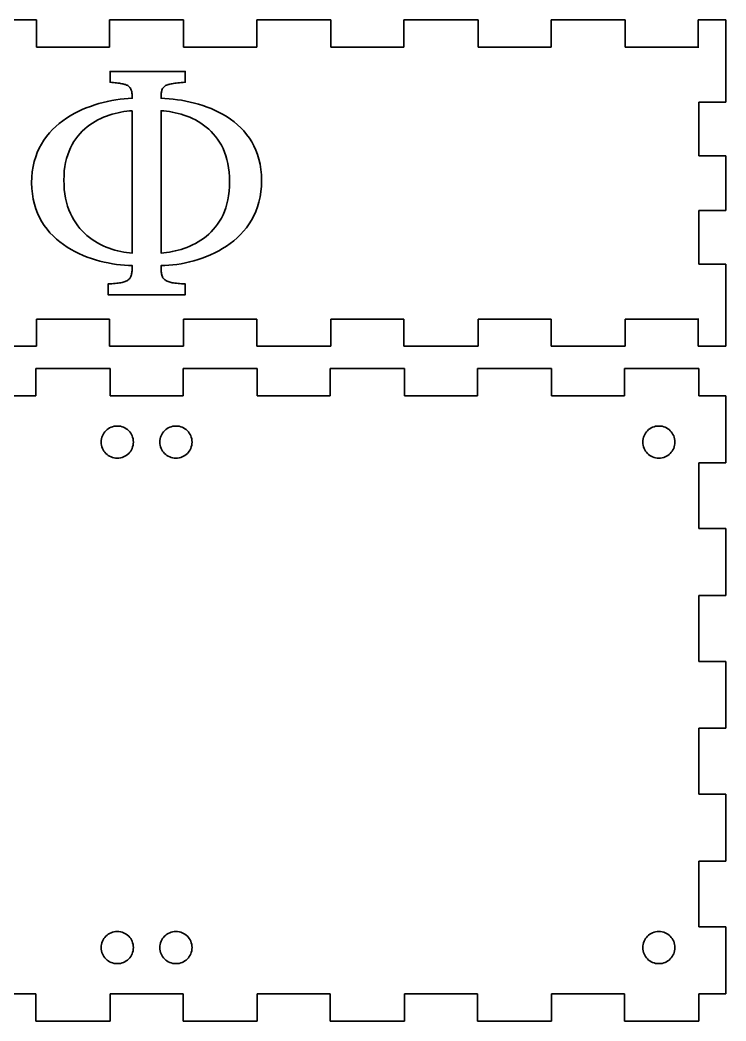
# Model space of a CAD drawing. Header units: inches. Extents: x 2 to 272, y 3 to 306.
# Drawn here: x 54.7 to 132.7, y 3.1 to 113.8 of the extents above; entities that cross this region are included whole.
import ezdxf

# ---------------------------------------------------------------- set-up
doc = ezdxf.new("R2010")
doc.units = ezdxf.units.IN
doc.header["$MEASUREMENT"] = 0
doc.layers.add('Layer 1', color=7, linetype='Continuous')

msp = doc.modelspace()

# ---------------------------------------------------------------- linework, layer by layer
at = {"layer": 'Layer 1', "color": 7, "lineweight": 35, "true_color": 0xffffff}
for points in [[(56.53, 113.79), (48.34, 113.79)], [(56.53, 110.79), (56.53, 113.79)], [(64.6, 113.79), (64.6, 110.79)], [(72.78, 113.79), (64.6, 113.79)], [(72.78, 110.79), (72.78, 113.79)], [(80.85, 113.79), (80.85, 110.79)], [(89.04, 113.79), (80.85, 113.79)], [(89.04, 110.79), (89.04, 113.79)], [(97.11, 113.79), (97.11, 110.79)], [(105.3, 113.79), (97.11, 113.79)], [(105.3, 110.79), (105.3, 113.79)], [(113.36, 113.79), (113.36, 110.79)], [(121.55, 113.79), (113.36, 113.79)], [(121.55, 110.79), (121.55, 113.79)], [(129.62, 113.79), (129.62, 110.79)], [(129.62, 113.79), (129.68, 113.79)], [(129.68, 113.79), (132.68, 113.79)], [(132.68, 110.79), (132.68, 113.79)], [(64.6, 110.79), (56.53, 110.79)], [(80.85, 110.79), (72.78, 110.79)], [(97.11, 110.79), (89.04, 110.79)], [(113.36, 110.79), (105.3, 110.79)], [(129.68, 110.79), (121.55, 110.79)], [(132.68, 104.72), (132.68, 110.79)], [(72.95, 106.9), (72.73, 106.88), (72.52, 106.87), (72.33, 106.85), (72.14, 106.84), (71.97, 106.82), (71.81, 106.8), (71.66, 106.78), (71.52, 106.75), (71.39, 106.73), (71.27, 106.7), (71.15, 106.67), (71.05, 106.64), (70.95, 106.6), (70.87, 106.57), (70.79, 106.53), (70.72, 106.48), (70.65, 106.43), (70.59, 106.38), (70.54, 106.32), (70.49, 106.26), (70.45, 106.2), (70.42, 106.13), (70.39, 106.05), (70.36, 105.97), (70.34, 105.89), (70.32, 105.8), (70.31, 105.7), (70.3, 105.6), (70.29, 105.5), (70.29, 105.38), (70.29, 105.26), (70.28, 105.13), (70.72, 105.11), (71.17, 105.08), (71.63, 105.04), (72.09, 104.98), (72.55, 104.91), (73.02, 104.82), (73.49, 104.72), (73.97, 104.61), (74.44, 104.48), (74.91, 104.33), (75.37, 104.17), (75.83, 103.99), (76.28, 103.79), (76.72, 103.57), (77.15, 103.34), (77.57, 103.09), (77.97, 102.81), (78.36, 102.52), (78.74, 102.21), (79.09, 101.87), (79.43, 101.52), (79.74, 101.14), (80.04, 100.74), (80.3, 100.32), (80.55, 99.87), (80.76, 99.4), (80.95, 98.91), (81.1, 98.39), (81.23, 97.84), (81.32, 97.27), (81.37, 96.68), (81.39, 96.06), (81.37, 95.42), (81.31, 94.81), (81.22, 94.23), (81.1, 93.67), (80.94, 93.14), (80.75, 92.63), (80.53, 92.14), (80.28, 91.68), (80.01, 91.24), (79.71, 90.83), (79.39, 90.43), (79.05, 90.06), (78.69, 89.71), (78.32, 89.38), (77.92, 89.07), (77.51, 88.79), (77.09, 88.52), (76.66, 88.27), (76.21, 88.04), (75.76, 87.83), (75.3, 87.64), (74.84, 87.46), (74.37, 87.31), (73.9, 87.17), (73.43, 87.05), (72.97, 86.94), (72.5, 86.85), (72.04, 86.78), (71.59, 86.72), (71.15, 86.68), (70.71, 86.65), (70.28, 86.64), (70.29, 86.48), (70.29, 86.34), (70.29, 86.2), (70.3, 86.07), (70.31, 85.95), (70.33, 85.84), (70.35, 85.73), (70.37, 85.63), (70.39, 85.54), (70.43, 85.45), (70.46, 85.37), (70.5, 85.29), (70.55, 85.23), (70.6, 85.16), (70.66, 85.1), (70.73, 85.05), (70.8, 85), (70.88, 84.95), (70.97, 84.91), (71.07, 84.87), (71.17, 84.84), (71.28, 84.81), (71.4, 84.78), (71.53, 84.75), (71.67, 84.73), (71.82, 84.71), (71.98, 84.69), (72.16, 84.67), (72.34, 84.66), (72.53, 84.64), (72.73, 84.63), (72.95, 84.61), (72.95, 84.57), (72.95, 84.54), (72.95, 84.5), (72.95, 84.46), (72.95, 84.42), (72.95, 84.39), (72.95, 84.35), (72.95, 84.31), (72.95, 84.27), (72.95, 84.24), (72.95, 84.2), (72.95, 84.16), (72.95, 84.12), (72.95, 84.09), (72.95, 84.05), (72.95, 84.01), (72.95, 83.97), (72.95, 83.94), (72.95, 83.9), (72.95, 83.86), (72.95, 83.82), (72.95, 83.79), (72.95, 83.75), (72.95, 83.71), (72.95, 83.67), (72.95, 83.64), (72.95, 83.6), (72.95, 83.56), (72.95, 83.52), (72.95, 83.49), (72.95, 83.45), (72.95, 83.41), (72.68, 83.41), (72.42, 83.41), (72.15, 83.41), (71.88, 83.41), (71.62, 83.41), (71.35, 83.41), (71.09, 83.41), (70.82, 83.41), (70.55, 83.41), (70.29, 83.41), (70.02, 83.41), (69.75, 83.41), (69.49, 83.41), (69.22, 83.41), (68.96, 83.41), (68.69, 83.41), (68.42, 83.41), (68.16, 83.41), (67.89, 83.41), (67.63, 83.41), (67.36, 83.41), (67.09, 83.41), (66.83, 83.41), (66.56, 83.41), (66.29, 83.41), (66.03, 83.41), (65.76, 83.41), (65.5, 83.41), (65.23, 83.41), (64.96, 83.41), (64.7, 83.41), (64.43, 83.41), (64.43, 83.45), (64.43, 83.49), (64.43, 83.52), (64.43, 83.56), (64.43, 83.6), (64.43, 83.64), (64.43, 83.67), (64.43, 83.71), (64.43, 83.75), (64.43, 83.79), (64.43, 83.82), (64.43, 83.86), (64.43, 83.9), (64.43, 83.94), (64.43, 83.97), (64.43, 84.01), (64.43, 84.05), (64.43, 84.09), (64.43, 84.12), (64.43, 84.16), (64.43, 84.2), (64.43, 84.24), (64.43, 84.27), (64.43, 84.31), (64.43, 84.35), (64.43, 84.39), (64.43, 84.42), (64.43, 84.46), (64.43, 84.5), (64.43, 84.54), (64.43, 84.57), (64.43, 84.61), (64.65, 84.63), (64.85, 84.64), (65.04, 84.66), (65.22, 84.67), (65.4, 84.69), (65.56, 84.71), (65.71, 84.73), (65.85, 84.75), (65.98, 84.78), (66.1, 84.81), (66.21, 84.84), (66.31, 84.87), (66.41, 84.91), (66.5, 84.95), (66.58, 85), (66.65, 85.05), (66.72, 85.1), (66.78, 85.16), (66.83, 85.23), (66.88, 85.29), (66.92, 85.37), (66.95, 85.45), (66.99, 85.54), (67.01, 85.63), (67.03, 85.73), (67.05, 85.84), (67.07, 85.95), (67.08, 86.07), (67.09, 86.2), (67.09, 86.34), (67.09, 86.48), (67.1, 86.64), (66.68, 86.65), (66.25, 86.68), (65.82, 86.72), (65.37, 86.77), (64.91, 86.84), (64.45, 86.93), (63.99, 87.02), (63.52, 87.14), (63.06, 87.27), (62.59, 87.42), (62.13, 87.58), (61.67, 87.77), (61.22, 87.97), (60.77, 88.19), (60.34, 88.43), (59.91, 88.68), (59.5, 88.96), (59.1, 89.26), (58.72, 89.58), (58.36, 89.92), (58.01, 90.28), (57.69, 90.66), (57.39, 91.06), (57.11, 91.49), (56.86, 91.94), (56.64, 92.42), (56.45, 92.92), (56.29, 93.44), (56.16, 93.99), (56.07, 94.57), (56.01, 95.17), (55.99, 95.79), (56.01, 96.41), (56.06, 97.01), (56.16, 97.58), (56.28, 98.13), (56.44, 98.65), (56.62, 99.15), (56.84, 99.62), (57.08, 100.07), (57.35, 100.51), (57.64, 100.91), (57.96, 101.3), (58.3, 101.67), (58.65, 102.01), (59.03, 102.34), (59.42, 102.64), (59.83, 102.93), (60.25, 103.19), (60.68, 103.44), (61.12, 103.67), (61.57, 103.88), (62.03, 104.07), (62.49, 104.24), (62.96, 104.4), (63.43, 104.55), (63.9, 104.67), (64.37, 104.78), (64.84, 104.88), (65.3, 104.96), (65.76, 105.02), (66.22, 105.07), (66.66, 105.11), (67.1, 105.13), (67.09, 105.26), (67.09, 105.38), (67.09, 105.5), (67.08, 105.6), (67.07, 105.7), (67.05, 105.8), (67.04, 105.89), (67.02, 105.97), (66.99, 106.05), (66.96, 106.13), (66.93, 106.2), (66.89, 106.26), (66.84, 106.32), (66.79, 106.38), (66.74, 106.43), (66.68, 106.48), (66.61, 106.53), (66.54, 106.57), (66.46, 106.6), (66.37, 106.64), (66.27, 106.67), (66.17, 106.7), (66.06, 106.73), (65.94, 106.75), (65.81, 106.78), (65.68, 106.8), (65.53, 106.82), (65.38, 106.84), (65.21, 106.85), (65.04, 106.87), (64.85, 106.88), (64.66, 106.9), (64.66, 106.94), (64.66, 106.97), (64.66, 107.01), (64.66, 107.05), (64.66, 107.09), (64.66, 107.12), (64.66, 107.16), (64.66, 107.2), (64.66, 107.24), (64.66, 107.27), (64.66, 107.31), (64.66, 107.35), (64.66, 107.39), (64.66, 107.42), (64.66, 107.46), (64.66, 107.5), (64.66, 107.54), (64.66, 107.57), (64.66, 107.61), (64.66, 107.65), (64.66, 107.69), (64.66, 107.72), (64.66, 107.76), (64.66, 107.8), (64.66, 107.84), (64.66, 107.87), (64.66, 107.91), (64.66, 107.95), (64.66, 107.99), (64.66, 108.02), (64.66, 108.06), (64.66, 108.1), (64.92, 108.1), (65.17, 108.1), (65.43, 108.1), (65.69, 108.1), (65.95, 108.1), (66.21, 108.1), (66.47, 108.1), (66.73, 108.1), (66.99, 108.1), (67.25, 108.1), (67.51, 108.1), (67.77, 108.1), (68.03, 108.1), (68.28, 108.1), (68.54, 108.1), (68.8, 108.1), (69.06, 108.1), (69.32, 108.1), (69.58, 108.1), (69.84, 108.1), (70.1, 108.1), (70.36, 108.1), (70.62, 108.1), (70.88, 108.1), (71.13, 108.1), (71.39, 108.1), (71.65, 108.1), (71.91, 108.1), (72.17, 108.1), (72.43, 108.1), (72.69, 108.1), (72.95, 108.1), (72.95, 108.06), (72.95, 108.02), (72.95, 107.99), (72.95, 107.95), (72.95, 107.91), (72.95, 107.87), (72.95, 107.84), (72.95, 107.8), (72.95, 107.76), (72.95, 107.72), (72.95, 107.69), (72.95, 107.65), (72.95, 107.61), (72.95, 107.57), (72.95, 107.54), (72.95, 107.5), (72.95, 107.46), (72.95, 107.42), (72.95, 107.39), (72.95, 107.35), (72.95, 107.31), (72.95, 107.27), (72.95, 107.24), (72.95, 107.2), (72.95, 107.16), (72.95, 107.12), (72.95, 107.09), (72.95, 107.05), (72.95, 107.01), (72.95, 106.97), (72.95, 106.94), (72.95, 106.9), (72.95, 106.9)], [(129.68, 98.79), (129.68, 104.72)], [(129.68, 104.72), (132.68, 104.72)], [(67.1, 103.75), (66.79, 103.73), (66.49, 103.7), (66.17, 103.66), (65.86, 103.61), (65.54, 103.54), (65.22, 103.47), (64.89, 103.38), (64.57, 103.28), (64.25, 103.17), (63.93, 103.05), (63.62, 102.91), (63.31, 102.75), (63, 102.58), (62.7, 102.4), (62.41, 102.2), (62.13, 101.99), (61.86, 101.76), (61.59, 101.51), (61.34, 101.25), (61.1, 100.96), (60.87, 100.67), (60.66, 100.35), (60.46, 100.01), (60.28, 99.66), (60.12, 99.28), (59.98, 98.89), (59.85, 98.48), (59.75, 98.04), (59.66, 97.59), (59.6, 97.11), (59.57, 96.61), (59.55, 96.09), (59.57, 95.56), (59.6, 95.05), (59.66, 94.56), (59.74, 94.09), (59.85, 93.64), (59.97, 93.21), (60.11, 92.8), (60.27, 92.41), (60.45, 92.04), (60.65, 91.69), (60.86, 91.36), (61.08, 91.04), (61.32, 90.75), (61.57, 90.47), (61.83, 90.21), (62.1, 89.96), (62.38, 89.73), (62.67, 89.52), (62.97, 89.33), (63.27, 89.14), (63.59, 88.98), (63.9, 88.83), (64.22, 88.69), (64.54, 88.56), (64.86, 88.45), (65.19, 88.36), (65.51, 88.27), (65.83, 88.2), (66.16, 88.14), (66.47, 88.09), (66.79, 88.05), (67.1, 88.03), (67.1, 88.52), (67.1, 89.01), (67.1, 89.5), (67.1, 89.99), (67.1, 90.48), (67.1, 90.97), (67.1, 91.47), (67.1, 91.96), (67.1, 92.45), (67.1, 92.94), (67.1, 93.43), (67.1, 93.92), (67.1, 94.41), (67.1, 94.9), (67.1, 95.4), (67.1, 95.89), (67.1, 96.38), (67.1, 96.87), (67.1, 97.36), (67.1, 97.85), (67.1, 98.34), (67.1, 98.83), (67.1, 99.33), (67.1, 99.82), (67.1, 100.31), (67.1, 100.8), (67.1, 101.29), (67.1, 101.78), (67.1, 102.27), (67.1, 102.76), (67.1, 103.26), (67.1, 103.75), (67.1, 103.75)], [(70.28, 88.03), (70.59, 88.05), (70.9, 88.09), (71.21, 88.13), (71.53, 88.19), (71.85, 88.26), (72.17, 88.34), (72.49, 88.43), (72.81, 88.53), (73.14, 88.65), (73.46, 88.78), (73.77, 88.93), (74.08, 89.08), (74.39, 89.26), (74.69, 89.45), (74.98, 89.65), (75.27, 89.87), (75.55, 90.11), (75.81, 90.36), (76.06, 90.63), (76.31, 90.92), (76.53, 91.22), (76.75, 91.55), (76.95, 91.89), (77.13, 92.25), (77.29, 92.63), (77.44, 93.04), (77.56, 93.46), (77.67, 93.91), (77.75, 94.37), (77.81, 94.86), (77.85, 95.37), (77.86, 95.91), (77.85, 96.44), (77.81, 96.96), (77.75, 97.45), (77.67, 97.92), (77.56, 98.36), (77.44, 98.79), (77.29, 99.19), (77.13, 99.58), (76.95, 99.94), (76.75, 100.29), (76.53, 100.61), (76.31, 100.92), (76.06, 101.21), (75.81, 101.48), (75.55, 101.73), (75.27, 101.96), (74.98, 102.18), (74.69, 102.39), (74.39, 102.57), (74.08, 102.74), (73.77, 102.9), (73.46, 103.04), (73.14, 103.17), (72.81, 103.28), (72.49, 103.38), (72.17, 103.47), (71.85, 103.54), (71.53, 103.61), (71.21, 103.66), (70.9, 103.7), (70.59, 103.73), (70.28, 103.75), (70.28, 103.26), (70.28, 102.76), (70.28, 102.27), (70.28, 101.78), (70.28, 101.29), (70.28, 100.8), (70.28, 100.31), (70.28, 99.82), (70.28, 99.33), (70.28, 98.83), (70.28, 98.34), (70.28, 97.85), (70.28, 97.36), (70.28, 96.87), (70.28, 96.38), (70.28, 95.89), (70.28, 95.4), (70.28, 94.9), (70.28, 94.41), (70.28, 93.92), (70.28, 93.43), (70.28, 92.94), (70.28, 92.45), (70.28, 91.96), (70.28, 91.47), (70.28, 90.97), (70.28, 90.48), (70.28, 89.99), (70.28, 89.5), (70.28, 89.01), (70.28, 88.52), (70.28, 88.03), (70.28, 88.03)], [(132.68, 98.79), (129.68, 98.79)], [(132.68, 92.72), (132.68, 98.79)], [(129.68, 86.79), (129.68, 92.72)], [(129.68, 92.72), (132.68, 92.72)], [(132.68, 86.79), (129.68, 86.79)], [(132.68, 80.72), (132.68, 86.79)], [(56.53, 77.72), (56.53, 80.72)], [(56.53, 80.72), (64.6, 80.72)], [(64.6, 80.72), (64.6, 77.72)], [(72.78, 77.72), (72.78, 80.72)], [(72.78, 80.72), (80.85, 80.72)], [(80.85, 80.72), (80.85, 77.72)], [(89.04, 77.72), (89.04, 80.72)], [(89.04, 80.72), (97.11, 80.72)], [(97.11, 80.72), (97.11, 77.72)], [(105.3, 77.72), (105.3, 80.72)], [(105.3, 80.72), (113.36, 80.72)], [(113.36, 80.72), (113.36, 77.72)], [(121.55, 77.72), (121.55, 80.72)], [(121.55, 80.72), (129.68, 80.72)], [(129.62, 77.72), (129.62, 80.72)], [(132.68, 77.72), (132.68, 80.72)], [(48.34, 77.72), (56.53, 77.72)], [(64.6, 77.72), (72.78, 77.72)], [(80.85, 77.72), (89.04, 77.72)], [(97.11, 77.72), (105.3, 77.72)], [(113.36, 77.72), (121.55, 77.72)], [(129.62, 77.72), (129.68, 77.72)], [(129.68, 77.72), (132.68, 77.72)], [(56.47, 75.25), (56.47, 72.25)], [(64.66, 75.25), (56.47, 75.25)], [(64.66, 72.25), (64.66, 75.25)], [(72.72, 75.25), (72.72, 72.25)], [(80.91, 75.25), (72.72, 75.25)], [(80.91, 72.25), (80.91, 75.25)], [(88.98, 75.25), (88.98, 72.25)], [(97.17, 75.25), (88.98, 75.25)], [(97.17, 72.25), (97.17, 75.25)], [(105.24, 75.25), (105.24, 72.25)], [(113.42, 75.25), (105.24, 75.25)], [(113.42, 72.25), (113.42, 75.25)], [(121.49, 75.25), (121.49, 72.25)], [(129.68, 75.25), (121.49, 75.25)], [(129.68, 72.25), (129.68, 75.25)], [(56.47, 72.25), (48.4, 72.25)], [(72.72, 72.25), (64.66, 72.25)], [(88.98, 72.25), (80.91, 72.25)], [(105.24, 72.25), (97.17, 72.25)], [(121.49, 72.25), (113.42, 72.25)], [(132.68, 72.25), (129.68, 72.25)], [(132.68, 64.85), (132.68, 72.25)], [(129.68, 57.57), (129.68, 64.85)], [(129.68, 64.85), (132.68, 64.85)], [(132.68, 57.57), (129.68, 57.57)], [(132.68, 50.17), (132.68, 57.57)], [(129.68, 42.89), (129.68, 50.17)], [(129.68, 50.17), (132.68, 50.17)], [(132.68, 42.89), (129.68, 42.89)], [(132.68, 35.5), (132.68, 42.89)], [(129.68, 28.22), (129.68, 35.5)], [(129.68, 35.5), (132.68, 35.5)], [(132.68, 28.22), (129.68, 28.22)], [(132.68, 20.82), (132.68, 28.22)], [(129.68, 13.54), (129.68, 20.82)], [(129.68, 20.82), (132.68, 20.82)], [(132.68, 13.54), (129.68, 13.54)], [(132.68, 6.14), (132.68, 13.54)], [(48.4, 6.14), (56.47, 6.14)], [(56.47, 6.14), (56.47, 3.14)], [(64.66, 3.14), (64.66, 6.14)], [(64.66, 6.14), (72.72, 6.14)], [(72.72, 6.14), (72.72, 3.14)], [(80.91, 3.14), (80.91, 6.14)], [(80.91, 6.14), (88.98, 6.14)], [(88.98, 6.14), (88.98, 3.14)], [(97.17, 3.14), (97.17, 6.14)], [(97.17, 6.14), (105.24, 6.14)], [(105.24, 6.14), (105.24, 3.14)], [(113.42, 3.14), (113.42, 6.14)], [(113.42, 6.14), (121.49, 6.14)], [(121.49, 6.14), (121.49, 3.14)], [(129.68, 3.14), (129.68, 6.14)], [(129.68, 6.14), (132.68, 6.14)], [(56.47, 3.14), (64.66, 3.14)], [(72.72, 3.14), (80.91, 3.14)], [(88.98, 3.14), (97.17, 3.14)], [(105.24, 3.14), (113.42, 3.14)], [(121.49, 3.14), (129.68, 3.14)]]:
    msp.add_lwpolyline(points, dxfattribs=at)
for points in [[(63.81, 66.44), (63.81, 66.44), (63.75, 66.61), (63.75, 66.61), (63.75, 66.61), (63.71, 66.78), (63.71, 66.78), (63.71, 66.78), (63.68, 66.95), (63.68, 66.95), (63.68, 66.95), (63.67, 67.14), (63.67, 67.14), (63.67, 67.14), (63.67, 67.14), (63.67, 67.14), (63.67, 67.14), (63.67, 67.14), (63.67, 67.14), (63.67, 67.14), (63.67, 67.14), (63.67, 67.14), (63.67, 67.14), (63.67, 67.14), (63.67, 67.14), (63.67, 67.14), (63.67, 67.14), (63.67, 67.14), (63.67, 67.14), (63.67, 67.14), (63.67, 67.14), (63.67, 67.14), (63.67, 67.14), (63.67, 67.14), (63.67, 67.14), (63.67, 67.14), (63.67, 67.14), (63.67, 67.14), (63.67, 67.14), (63.67, 67.14), (63.67, 67.14), (63.67, 67.14), (63.67, 67.14), (63.67, 67.14), (63.67, 67.14), (63.67, 67.14), (63.67, 67.14), (63.67, 67.14), (63.67, 67.14), (63.67, 67.14), (63.67, 67.14), (63.67, 67.14), (63.67, 67.14), (63.67, 67.14), (63.67, 67.14), (63.67, 67.14), (63.67, 67.14), (63.67, 67.14), (63.67, 67.14), (63.67, 67.14), (63.67, 67.14), (63.67, 67.14), (63.67, 67.14), (63.67, 67.14), (63.67, 67.14), (63.68, 67.32), (63.68, 67.32), (63.68, 67.32), (63.71, 67.49), (63.71, 67.49), (63.71, 67.49), (63.75, 67.66), (63.75, 67.66), (63.75, 67.66), (63.81, 67.83), (63.81, 67.83), (63.81, 67.83), (63.89, 67.98), (63.89, 67.98), (63.89, 67.98), (63.98, 68.13), (63.98, 68.13), (63.98, 68.13), (64.08, 68.27), (64.08, 68.27), (64.08, 68.27), (64.19, 68.39), (64.19, 68.39), (64.19, 68.39), (64.32, 68.51), (64.32, 68.51), (64.32, 68.51), (64.46, 68.61), (64.46, 68.61), (64.46, 68.61), (64.6, 68.7), (64.6, 68.7), (64.6, 68.7), (64.76, 68.77), (64.76, 68.77), (64.76, 68.77), (64.92, 68.83), (64.92, 68.83), (64.92, 68.83), (65.09, 68.88), (65.09, 68.88), (65.09, 68.88), (65.27, 68.9), (65.27, 68.9), (65.27, 68.9), (65.45, 68.91), (65.45, 68.91), (65.45, 68.91), (65.63, 68.9), (65.63, 68.9), (65.63, 68.9), (65.81, 68.88), (65.81, 68.88), (65.81, 68.88), (65.98, 68.83), (65.98, 68.83), (65.98, 68.83), (66.14, 68.77), (66.14, 68.77), (66.14, 68.77), (66.3, 68.7), (66.3, 68.7), (66.3, 68.7), (66.45, 68.61), (66.45, 68.61), (66.45, 68.61), (66.58, 68.51), (66.58, 68.51), (66.58, 68.51), (66.71, 68.39), (66.71, 68.39), (66.71, 68.39), (66.82, 68.27), (66.82, 68.27), (66.82, 68.27), (66.93, 68.13), (66.93, 68.13), (66.93, 68.13), (67.01, 67.98), (67.01, 67.98), (67.01, 67.98), (67.09, 67.83), (67.09, 67.83), (67.09, 67.83), (67.15, 67.66), (67.15, 67.66), (67.15, 67.66), (67.19, 67.49), (67.19, 67.49), (67.19, 67.49), (67.22, 67.32), (67.22, 67.32), (67.22, 67.32), (67.23, 67.14), (67.23, 67.14), (67.23, 67.14), (67.22, 66.95), (67.22, 66.95), (67.22, 66.95), (67.19, 66.78), (67.19, 66.78), (67.19, 66.78), (67.15, 66.61), (67.15, 66.61), (67.15, 66.61), (67.09, 66.44), (67.09, 66.44), (67.09, 66.44), (67.01, 66.29), (67.01, 66.29), (67.01, 66.29), (66.93, 66.14), (66.93, 66.14), (66.93, 66.14), (66.82, 66), (66.82, 66), (66.82, 66), (66.71, 65.88), (66.71, 65.88), (66.71, 65.88), (66.58, 65.76), (66.58, 65.76), (66.58, 65.76), (66.45, 65.66), (66.45, 65.66), (66.45, 65.66), (66.3, 65.57), (66.3, 65.57), (66.3, 65.57), (66.14, 65.5), (66.14, 65.5), (66.14, 65.5), (65.98, 65.44), (65.98, 65.44), (65.98, 65.44), (65.81, 65.39), (65.81, 65.39), (65.81, 65.39), (65.63, 65.37), (65.63, 65.37), (65.63, 65.37), (65.45, 65.36), (65.45, 65.36), (65.45, 65.36), (65.27, 65.37), (65.27, 65.37), (65.27, 65.37), (65.09, 65.39), (65.09, 65.39), (65.09, 65.39), (64.92, 65.44), (64.92, 65.44), (64.92, 65.44), (64.76, 65.5), (64.76, 65.5), (64.76, 65.5), (64.6, 65.57), (64.6, 65.57), (64.6, 65.57), (64.46, 65.66), (64.46, 65.66), (64.46, 65.66), (64.32, 65.76), (64.32, 65.76), (64.32, 65.76), (64.19, 65.88), (64.19, 65.88), (64.19, 65.88), (64.08, 66), (64.08, 66), (64.08, 66), (63.98, 66.14), (63.98, 66.14), (63.98, 66.14), (63.89, 66.29), (63.89, 66.29), (63.89, 66.29), (63.81, 66.44), (63.81, 66.44)], [(70.16, 66.95), (70.16, 66.95), (70.15, 67.14), (70.15, 67.14), (70.15, 67.14), (70.15, 67.14), (70.15, 67.14), (70.15, 67.14), (70.15, 67.14), (70.15, 67.14), (70.15, 67.14), (70.15, 67.14), (70.15, 67.14), (70.15, 67.14), (70.15, 67.14), (70.15, 67.14), (70.15, 67.14), (70.15, 67.14), (70.15, 67.14), (70.15, 67.14), (70.15, 67.14), (70.15, 67.14), (70.15, 67.14), (70.15, 67.14), (70.15, 67.14), (70.15, 67.14), (70.15, 67.14), (70.15, 67.14), (70.15, 67.14), (70.15, 67.14), (70.15, 67.14), (70.15, 67.14), (70.15, 67.14), (70.15, 67.14), (70.15, 67.14), (70.15, 67.14), (70.15, 67.14), (70.15, 67.14), (70.15, 67.14), (70.15, 67.14), (70.15, 67.14), (70.15, 67.14), (70.15, 67.14), (70.15, 67.14), (70.15, 67.14), (70.15, 67.14), (70.15, 67.14), (70.15, 67.14), (70.15, 67.14), (70.15, 67.14), (70.15, 67.14), (70.15, 67.14), (70.15, 67.14), (70.15, 67.14), (70.15, 67.14), (70.15, 67.14), (70.16, 67.32), (70.16, 67.32), (70.16, 67.32), (70.19, 67.49), (70.19, 67.49), (70.19, 67.49), (70.23, 67.66), (70.23, 67.66), (70.23, 67.66), (70.29, 67.83), (70.29, 67.83), (70.29, 67.83), (70.37, 67.98), (70.37, 67.98), (70.37, 67.98), (70.45, 68.13), (70.45, 68.13), (70.45, 68.13), (70.56, 68.27), (70.56, 68.27), (70.56, 68.27), (70.67, 68.39), (70.67, 68.39), (70.67, 68.39), (70.8, 68.51), (70.8, 68.51), (70.8, 68.51), (70.93, 68.61), (70.93, 68.61), (70.93, 68.61), (71.08, 68.7), (71.08, 68.7), (71.08, 68.7), (71.24, 68.77), (71.24, 68.77), (71.24, 68.77), (71.4, 68.83), (71.4, 68.83), (71.4, 68.83), (71.57, 68.88), (71.57, 68.88), (71.57, 68.88), (71.75, 68.9), (71.75, 68.9), (71.75, 68.9), (71.93, 68.91), (71.93, 68.91), (71.93, 68.91), (72.11, 68.9), (72.11, 68.9), (72.11, 68.9), (72.29, 68.88), (72.29, 68.88), (72.29, 68.88), (72.46, 68.83), (72.46, 68.83), (72.46, 68.83), (72.62, 68.77), (72.62, 68.77), (72.62, 68.77), (72.78, 68.7), (72.78, 68.7), (72.78, 68.7), (72.92, 68.61), (72.92, 68.61), (72.92, 68.61), (73.06, 68.51), (73.06, 68.51), (73.06, 68.51), (73.19, 68.39), (73.19, 68.39), (73.19, 68.39), (73.3, 68.27), (73.3, 68.27), (73.3, 68.27), (73.4, 68.13), (73.4, 68.13), (73.4, 68.13), (73.49, 67.98), (73.49, 67.98), (73.49, 67.98), (73.57, 67.83), (73.57, 67.83), (73.57, 67.83), (73.63, 67.66), (73.63, 67.66), (73.63, 67.66), (73.67, 67.49), (73.67, 67.49), (73.67, 67.49), (73.7, 67.32), (73.7, 67.32), (73.7, 67.32), (73.71, 67.14), (73.71, 67.14), (73.71, 67.14), (73.7, 66.95), (73.7, 66.95), (73.7, 66.95), (73.67, 66.78), (73.67, 66.78), (73.67, 66.78), (73.63, 66.61), (73.63, 66.61), (73.63, 66.61), (73.57, 66.44), (73.57, 66.44), (73.57, 66.44), (73.49, 66.29), (73.49, 66.29), (73.49, 66.29), (73.4, 66.14), (73.4, 66.14), (73.4, 66.14), (73.3, 66), (73.3, 66), (73.3, 66), (73.19, 65.88), (73.19, 65.88), (73.19, 65.88), (73.06, 65.76), (73.06, 65.76), (73.06, 65.76), (72.92, 65.66), (72.92, 65.66), (72.92, 65.66), (72.78, 65.57), (72.78, 65.57), (72.78, 65.57), (72.62, 65.5), (72.62, 65.5), (72.62, 65.5), (72.46, 65.44), (72.46, 65.44), (72.46, 65.44), (72.29, 65.39), (72.29, 65.39), (72.29, 65.39), (72.11, 65.37), (72.11, 65.37), (72.11, 65.37), (71.93, 65.36), (71.93, 65.36), (71.93, 65.36), (71.75, 65.37), (71.75, 65.37), (71.75, 65.37), (71.57, 65.39), (71.57, 65.39), (71.57, 65.39), (71.4, 65.44), (71.4, 65.44), (71.4, 65.44), (71.24, 65.5), (71.24, 65.5), (71.24, 65.5), (71.08, 65.57), (71.08, 65.57), (71.08, 65.57), (70.93, 65.66), (70.93, 65.66), (70.93, 65.66), (70.8, 65.76), (70.8, 65.76), (70.8, 65.76), (70.67, 65.88), (70.67, 65.88), (70.67, 65.88), (70.56, 66), (70.56, 66), (70.56, 66), (70.45, 66.14), (70.45, 66.14), (70.45, 66.14), (70.37, 66.29), (70.37, 66.29), (70.37, 66.29), (70.29, 66.44), (70.29, 66.44), (70.29, 66.44), (70.23, 66.61), (70.23, 66.61), (70.23, 66.61), (70.19, 66.78), (70.19, 66.78), (70.19, 66.78), (70.16, 66.95), (70.16, 66.95)], [(125.45, 68.9), (125.45, 68.9), (125.63, 68.88), (125.63, 68.88), (125.63, 68.88), (125.8, 68.83), (125.8, 68.83), (125.8, 68.83), (125.96, 68.77), (125.96, 68.77), (125.96, 68.77), (126.12, 68.7), (126.12, 68.7), (126.12, 68.7), (126.26, 68.61), (126.26, 68.61), (126.26, 68.61), (126.4, 68.51), (126.4, 68.51), (126.4, 68.51), (126.53, 68.39), (126.53, 68.39), (126.53, 68.39), (126.64, 68.27), (126.64, 68.27), (126.64, 68.27), (126.74, 68.13), (126.74, 68.13), (126.74, 68.13), (126.83, 67.98), (126.83, 67.98), (126.83, 67.98), (126.91, 67.83), (126.91, 67.83), (126.91, 67.83), (126.97, 67.66), (126.97, 67.66), (126.97, 67.66), (127.01, 67.49), (127.01, 67.49), (127.01, 67.49), (127.04, 67.32), (127.04, 67.32), (127.04, 67.32), (127.05, 67.14), (127.05, 67.14), (127.05, 67.14), (127.04, 66.95), (127.04, 66.95), (127.04, 66.95), (127.01, 66.78), (127.01, 66.78), (127.01, 66.78), (126.97, 66.61), (126.97, 66.61), (126.97, 66.61), (126.91, 66.44), (126.91, 66.44), (126.91, 66.44), (126.83, 66.29), (126.83, 66.29), (126.83, 66.29), (126.74, 66.14), (126.74, 66.14), (126.74, 66.14), (126.64, 66), (126.64, 66), (126.64, 66), (126.53, 65.88), (126.53, 65.88), (126.53, 65.88), (126.4, 65.76), (126.4, 65.76), (126.4, 65.76), (126.26, 65.66), (126.26, 65.66), (126.26, 65.66), (126.12, 65.57), (126.12, 65.57), (126.12, 65.57), (125.96, 65.5), (125.96, 65.5), (125.96, 65.5), (125.8, 65.44), (125.8, 65.44), (125.8, 65.44), (125.63, 65.39), (125.63, 65.39), (125.63, 65.39), (125.45, 65.37), (125.45, 65.37), (125.45, 65.37), (125.27, 65.36), (125.27, 65.36), (125.27, 65.36), (125.09, 65.37), (125.09, 65.37), (125.09, 65.37), (124.91, 65.39), (124.91, 65.39), (124.91, 65.39), (124.74, 65.44), (124.74, 65.44), (124.74, 65.44), (124.58, 65.5), (124.58, 65.5), (124.58, 65.5), (124.42, 65.57), (124.42, 65.57), (124.42, 65.57), (124.27, 65.66), (124.27, 65.66), (124.27, 65.66), (124.14, 65.76), (124.14, 65.76), (124.14, 65.76), (124.01, 65.88), (124.01, 65.88), (124.01, 65.88), (123.9, 66), (123.9, 66), (123.9, 66), (123.79, 66.14), (123.79, 66.14), (123.79, 66.14), (123.71, 66.29), (123.71, 66.29), (123.71, 66.29), (123.63, 66.44), (123.63, 66.44), (123.63, 66.44), (123.57, 66.61), (123.57, 66.61), (123.57, 66.61), (123.53, 66.78), (123.53, 66.78), (123.53, 66.78), (123.5, 66.95), (123.5, 66.95), (123.5, 66.95), (123.49, 67.14), (123.49, 67.14), (123.49, 67.14), (123.49, 67.14), (123.49, 67.14), (123.49, 67.14), (123.49, 67.14), (123.49, 67.14), (123.49, 67.14), (123.49, 67.14), (123.49, 67.14), (123.49, 67.14), (123.49, 67.14), (123.49, 67.14), (123.49, 67.14), (123.49, 67.14), (123.49, 67.14), (123.49, 67.14), (123.49, 67.14), (123.49, 67.14), (123.49, 67.14), (123.49, 67.14), (123.49, 67.14), (123.49, 67.14), (123.49, 67.14), (123.49, 67.14), (123.49, 67.14), (123.49, 67.14), (123.49, 67.14), (123.49, 67.14), (123.49, 67.14), (123.49, 67.14), (123.49, 67.14), (123.49, 67.14), (123.49, 67.14), (123.49, 67.14), (123.49, 67.14), (123.49, 67.14), (123.49, 67.14), (123.49, 67.14), (123.49, 67.14), (123.49, 67.14), (123.49, 67.14), (123.49, 67.14), (123.49, 67.14), (123.49, 67.14), (123.49, 67.14), (123.49, 67.14), (123.49, 67.14), (123.49, 67.14), (123.49, 67.14), (123.49, 67.14), (123.49, 67.14), (123.49, 67.14), (123.5, 67.32), (123.5, 67.32), (123.5, 67.32), (123.53, 67.49), (123.53, 67.49), (123.53, 67.49), (123.57, 67.66), (123.57, 67.66), (123.57, 67.66), (123.63, 67.83), (123.63, 67.83), (123.63, 67.83), (123.71, 67.98), (123.71, 67.98), (123.71, 67.98), (123.79, 68.13), (123.79, 68.13), (123.79, 68.13), (123.9, 68.27), (123.9, 68.27), (123.9, 68.27), (124.01, 68.39), (124.01, 68.39), (124.01, 68.39), (124.14, 68.51), (124.14, 68.51), (124.14, 68.51), (124.27, 68.61), (124.27, 68.61), (124.27, 68.61), (124.42, 68.7), (124.42, 68.7), (124.42, 68.7), (124.58, 68.77), (124.58, 68.77), (124.58, 68.77), (124.74, 68.83), (124.74, 68.83), (124.74, 68.83), (124.91, 68.88), (124.91, 68.88), (124.91, 68.88), (125.09, 68.9), (125.09, 68.9), (125.09, 68.9), (125.27, 68.91), (125.27, 68.91), (125.27, 68.91), (125.45, 68.9), (125.45, 68.9)], [(63.67, 11.26), (63.67, 11.26), (63.68, 11.44), (63.68, 11.44), (63.68, 11.44), (63.71, 11.61), (63.71, 11.61), (63.71, 11.61), (63.75, 11.78), (63.75, 11.78), (63.75, 11.78), (63.81, 11.95), (63.81, 11.95), (63.81, 11.95), (63.89, 12.1), (63.89, 12.1), (63.89, 12.1), (63.98, 12.25), (63.98, 12.25), (63.98, 12.25), (64.08, 12.39), (64.08, 12.39), (64.08, 12.39), (64.19, 12.51), (64.19, 12.51), (64.19, 12.51), (64.32, 12.63), (64.32, 12.63), (64.32, 12.63), (64.46, 12.73), (64.46, 12.73), (64.46, 12.73), (64.6, 12.82), (64.6, 12.82), (64.6, 12.82), (64.76, 12.89), (64.76, 12.89), (64.76, 12.89), (64.92, 12.95), (64.92, 12.95), (64.92, 12.95), (65.09, 13), (65.09, 13), (65.09, 13), (65.27, 13.02), (65.27, 13.02), (65.27, 13.02), (65.45, 13.03), (65.45, 13.03), (65.45, 13.03), (65.63, 13.02), (65.63, 13.02), (65.63, 13.02), (65.81, 13), (65.81, 13), (65.81, 13), (65.98, 12.95), (65.98, 12.95), (65.98, 12.95), (66.14, 12.89), (66.14, 12.89), (66.14, 12.89), (66.3, 12.82), (66.3, 12.82), (66.3, 12.82), (66.45, 12.73), (66.45, 12.73), (66.45, 12.73), (66.58, 12.63), (66.58, 12.63), (66.58, 12.63), (66.71, 12.51), (66.71, 12.51), (66.71, 12.51), (66.82, 12.39), (66.82, 12.39), (66.82, 12.39), (66.93, 12.25), (66.93, 12.25), (66.93, 12.25), (67.01, 12.1), (67.01, 12.1), (67.01, 12.1), (67.09, 11.95), (67.09, 11.95), (67.09, 11.95), (67.15, 11.78), (67.15, 11.78), (67.15, 11.78), (67.19, 11.61), (67.19, 11.61), (67.19, 11.61), (67.22, 11.44), (67.22, 11.44), (67.22, 11.44), (67.23, 11.26), (67.23, 11.26), (67.23, 11.26), (67.22, 11.07), (67.22, 11.07), (67.22, 11.07), (67.19, 10.9), (67.19, 10.9), (67.19, 10.9), (67.15, 10.73), (67.15, 10.73), (67.15, 10.73), (67.09, 10.56), (67.09, 10.56), (67.09, 10.56), (67.01, 10.41), (67.01, 10.41), (67.01, 10.41), (66.93, 10.26), (66.93, 10.26), (66.93, 10.26), (66.82, 10.12), (66.82, 10.12), (66.82, 10.12), (66.71, 10), (66.71, 10), (66.71, 10), (66.58, 9.88), (66.58, 9.88), (66.58, 9.88), (66.45, 9.78), (66.45, 9.78), (66.45, 9.78), (66.3, 9.69), (66.3, 9.69), (66.3, 9.69), (66.14, 9.62), (66.14, 9.62), (66.14, 9.62), (65.98, 9.56), (65.98, 9.56), (65.98, 9.56), (65.81, 9.51), (65.81, 9.51), (65.81, 9.51), (65.63, 9.49), (65.63, 9.49), (65.63, 9.49), (65.45, 9.48), (65.45, 9.48), (65.45, 9.48), (65.27, 9.49), (65.27, 9.49), (65.27, 9.49), (65.09, 9.51), (65.09, 9.51), (65.09, 9.51), (64.92, 9.56), (64.92, 9.56), (64.92, 9.56), (64.76, 9.62), (64.76, 9.62), (64.76, 9.62), (64.6, 9.69), (64.6, 9.69), (64.6, 9.69), (64.46, 9.78), (64.46, 9.78), (64.46, 9.78), (64.32, 9.88), (64.32, 9.88), (64.32, 9.88), (64.19, 10), (64.19, 10), (64.19, 10), (64.08, 10.12), (64.08, 10.12), (64.08, 10.12), (63.98, 10.26), (63.98, 10.26), (63.98, 10.26), (63.89, 10.41), (63.89, 10.41), (63.89, 10.41), (63.81, 10.56), (63.81, 10.56), (63.81, 10.56), (63.75, 10.73), (63.75, 10.73), (63.75, 10.73), (63.71, 10.9), (63.71, 10.9), (63.71, 10.9), (63.68, 11.07), (63.68, 11.07), (63.68, 11.07), (63.67, 11.26), (63.67, 11.26), (63.67, 11.26), (63.67, 11.26), (63.67, 11.26), (63.67, 11.26), (63.67, 11.26), (63.67, 11.26), (63.67, 11.26), (63.67, 11.26), (63.67, 11.26), (63.67, 11.26), (63.67, 11.26), (63.67, 11.26), (63.67, 11.26), (63.67, 11.26), (63.67, 11.26), (63.67, 11.26), (63.67, 11.26), (63.67, 11.26), (63.67, 11.26), (63.67, 11.26), (63.67, 11.26), (63.67, 11.26), (63.67, 11.26), (63.67, 11.26), (63.67, 11.26), (63.67, 11.26), (63.67, 11.26), (63.67, 11.26), (63.67, 11.26), (63.67, 11.26), (63.67, 11.26), (63.67, 11.26), (63.67, 11.26), (63.67, 11.26), (63.67, 11.26), (63.67, 11.26), (63.67, 11.26), (63.67, 11.26), (63.67, 11.26), (63.67, 11.26), (63.67, 11.26), (63.67, 11.26), (63.67, 11.26), (63.67, 11.26), (63.67, 11.26), (63.67, 11.26), (63.67, 11.26), (63.67, 11.26), (63.67, 11.26), (63.67, 11.26), (63.67, 11.26)], [(70.15, 11.26), (70.15, 11.26), (70.16, 11.44), (70.16, 11.44), (70.16, 11.44), (70.19, 11.61), (70.19, 11.61), (70.19, 11.61), (70.23, 11.78), (70.23, 11.78), (70.23, 11.78), (70.29, 11.95), (70.29, 11.95), (70.29, 11.95), (70.37, 12.1), (70.37, 12.1), (70.37, 12.1), (70.45, 12.25), (70.45, 12.25), (70.45, 12.25), (70.56, 12.39), (70.56, 12.39), (70.56, 12.39), (70.67, 12.51), (70.67, 12.51), (70.67, 12.51), (70.8, 12.63), (70.8, 12.63), (70.8, 12.63), (70.93, 12.73), (70.93, 12.73), (70.93, 12.73), (71.08, 12.82), (71.08, 12.82), (71.08, 12.82), (71.24, 12.89), (71.24, 12.89), (71.24, 12.89), (71.4, 12.95), (71.4, 12.95), (71.4, 12.95), (71.57, 13), (71.57, 13), (71.57, 13), (71.75, 13.02), (71.75, 13.02), (71.75, 13.02), (71.93, 13.03), (71.93, 13.03), (71.93, 13.03), (72.11, 13.02), (72.11, 13.02), (72.11, 13.02), (72.29, 13), (72.29, 13), (72.29, 13), (72.46, 12.95), (72.46, 12.95), (72.46, 12.95), (72.62, 12.89), (72.62, 12.89), (72.62, 12.89), (72.78, 12.82), (72.78, 12.82), (72.78, 12.82), (72.92, 12.73), (72.92, 12.73), (72.92, 12.73), (73.06, 12.63), (73.06, 12.63), (73.06, 12.63), (73.19, 12.51), (73.19, 12.51), (73.19, 12.51), (73.3, 12.39), (73.3, 12.39), (73.3, 12.39), (73.4, 12.25), (73.4, 12.25), (73.4, 12.25), (73.49, 12.1), (73.49, 12.1), (73.49, 12.1), (73.57, 11.95), (73.57, 11.95), (73.57, 11.95), (73.63, 11.78), (73.63, 11.78), (73.63, 11.78), (73.67, 11.61), (73.67, 11.61), (73.67, 11.61), (73.7, 11.44), (73.7, 11.44), (73.7, 11.44), (73.71, 11.26), (73.71, 11.26), (73.71, 11.26), (73.7, 11.07), (73.7, 11.07), (73.7, 11.07), (73.67, 10.9), (73.67, 10.9), (73.67, 10.9), (73.63, 10.73), (73.63, 10.73), (73.63, 10.73), (73.57, 10.56), (73.57, 10.56), (73.57, 10.56), (73.49, 10.41), (73.49, 10.41), (73.49, 10.41), (73.4, 10.26), (73.4, 10.26), (73.4, 10.26), (73.3, 10.12), (73.3, 10.12), (73.3, 10.12), (73.19, 10), (73.19, 10), (73.19, 10), (73.06, 9.88), (73.06, 9.88), (73.06, 9.88), (72.92, 9.78), (72.92, 9.78), (72.92, 9.78), (72.78, 9.69), (72.78, 9.69), (72.78, 9.69), (72.62, 9.62), (72.62, 9.62), (72.62, 9.62), (72.46, 9.56), (72.46, 9.56), (72.46, 9.56), (72.29, 9.51), (72.29, 9.51), (72.29, 9.51), (72.11, 9.49), (72.11, 9.49), (72.11, 9.49), (71.93, 9.48), (71.93, 9.48), (71.93, 9.48), (71.75, 9.49), (71.75, 9.49), (71.75, 9.49), (71.57, 9.51), (71.57, 9.51), (71.57, 9.51), (71.4, 9.56), (71.4, 9.56), (71.4, 9.56), (71.24, 9.62), (71.24, 9.62), (71.24, 9.62), (71.08, 9.69), (71.08, 9.69), (71.08, 9.69), (70.93, 9.78), (70.93, 9.78), (70.93, 9.78), (70.8, 9.88), (70.8, 9.88), (70.8, 9.88), (70.67, 10), (70.67, 10), (70.67, 10), (70.56, 10.12), (70.56, 10.12), (70.56, 10.12), (70.45, 10.26), (70.45, 10.26), (70.45, 10.26), (70.37, 10.41), (70.37, 10.41), (70.37, 10.41), (70.29, 10.56), (70.29, 10.56), (70.29, 10.56), (70.23, 10.73), (70.23, 10.73), (70.23, 10.73), (70.19, 10.9), (70.19, 10.9), (70.19, 10.9), (70.16, 11.07), (70.16, 11.07), (70.16, 11.07), (70.15, 11.26), (70.15, 11.26), (70.15, 11.26), (70.15, 11.26), (70.15, 11.26), (70.15, 11.26), (70.15, 11.26), (70.15, 11.26), (70.15, 11.26), (70.15, 11.26), (70.15, 11.26), (70.15, 11.26), (70.15, 11.26), (70.15, 11.26), (70.15, 11.26), (70.15, 11.26), (70.15, 11.26), (70.15, 11.26), (70.15, 11.26), (70.15, 11.26), (70.15, 11.26), (70.15, 11.26), (70.15, 11.26), (70.15, 11.26), (70.15, 11.26), (70.15, 11.26), (70.15, 11.26), (70.15, 11.26), (70.15, 11.26), (70.15, 11.26), (70.15, 11.26), (70.15, 11.26), (70.15, 11.26), (70.15, 11.26), (70.15, 11.26), (70.15, 11.26), (70.15, 11.26), (70.15, 11.26), (70.15, 11.26), (70.15, 11.26), (70.15, 11.26), (70.15, 11.26), (70.15, 11.26), (70.15, 11.26), (70.15, 11.26), (70.15, 11.26), (70.15, 11.26), (70.15, 11.26), (70.15, 11.26), (70.15, 11.26), (70.15, 11.26), (70.15, 11.26), (70.15, 11.26)], [(123.49, 11.26), (123.49, 11.26), (123.5, 11.44), (123.5, 11.44), (123.5, 11.44), (123.53, 11.61), (123.53, 11.61), (123.53, 11.61), (123.57, 11.78), (123.57, 11.78), (123.57, 11.78), (123.63, 11.95), (123.63, 11.95), (123.63, 11.95), (123.71, 12.1), (123.71, 12.1), (123.71, 12.1), (123.79, 12.25), (123.79, 12.25), (123.79, 12.25), (123.9, 12.39), (123.9, 12.39), (123.9, 12.39), (124.01, 12.51), (124.01, 12.51), (124.01, 12.51), (124.14, 12.63), (124.14, 12.63), (124.14, 12.63), (124.27, 12.73), (124.27, 12.73), (124.27, 12.73), (124.42, 12.82), (124.42, 12.82), (124.42, 12.82), (124.58, 12.89), (124.58, 12.89), (124.58, 12.89), (124.74, 12.95), (124.74, 12.95), (124.74, 12.95), (124.91, 13), (124.91, 13), (124.91, 13), (125.09, 13.02), (125.09, 13.02), (125.09, 13.02), (125.27, 13.03), (125.27, 13.03), (125.27, 13.03), (125.45, 13.02), (125.45, 13.02), (125.45, 13.02), (125.63, 13), (125.63, 13), (125.63, 13), (125.8, 12.95), (125.8, 12.95), (125.8, 12.95), (125.96, 12.89), (125.96, 12.89), (125.96, 12.89), (126.12, 12.82), (126.12, 12.82), (126.12, 12.82), (126.26, 12.73), (126.26, 12.73), (126.26, 12.73), (126.4, 12.63), (126.4, 12.63), (126.4, 12.63), (126.53, 12.51), (126.53, 12.51), (126.53, 12.51), (126.64, 12.39), (126.64, 12.39), (126.64, 12.39), (126.74, 12.25), (126.74, 12.25), (126.74, 12.25), (126.83, 12.1), (126.83, 12.1), (126.83, 12.1), (126.91, 11.95), (126.91, 11.95), (126.91, 11.95), (126.97, 11.78), (126.97, 11.78), (126.97, 11.78), (127.01, 11.61), (127.01, 11.61), (127.01, 11.61), (127.04, 11.44), (127.04, 11.44), (127.04, 11.44), (127.05, 11.26), (127.05, 11.26), (127.05, 11.26), (127.04, 11.07), (127.04, 11.07), (127.04, 11.07), (127.01, 10.9), (127.01, 10.9), (127.01, 10.9), (126.97, 10.73), (126.97, 10.73), (126.97, 10.73), (126.91, 10.56), (126.91, 10.56), (126.91, 10.56), (126.83, 10.41), (126.83, 10.41), (126.83, 10.41), (126.74, 10.26), (126.74, 10.26), (126.74, 10.26), (126.64, 10.12), (126.64, 10.12), (126.64, 10.12), (126.53, 10), (126.53, 10), (126.53, 10), (126.4, 9.88), (126.4, 9.88), (126.4, 9.88), (126.26, 9.78), (126.26, 9.78), (126.26, 9.78), (126.12, 9.69), (126.12, 9.69), (126.12, 9.69), (125.96, 9.62), (125.96, 9.62), (125.96, 9.62), (125.8, 9.56), (125.8, 9.56), (125.8, 9.56), (125.63, 9.51), (125.63, 9.51), (125.63, 9.51), (125.45, 9.49), (125.45, 9.49), (125.45, 9.49), (125.27, 9.48), (125.27, 9.48), (125.27, 9.48), (125.09, 9.49), (125.09, 9.49), (125.09, 9.49), (124.91, 9.51), (124.91, 9.51), (124.91, 9.51), (124.74, 9.56), (124.74, 9.56), (124.74, 9.56), (124.58, 9.62), (124.58, 9.62), (124.58, 9.62), (124.42, 9.69), (124.42, 9.69), (124.42, 9.69), (124.27, 9.78), (124.27, 9.78), (124.27, 9.78), (124.14, 9.88), (124.14, 9.88), (124.14, 9.88), (124.01, 10), (124.01, 10), (124.01, 10), (123.9, 10.12), (123.9, 10.12), (123.9, 10.12), (123.79, 10.26), (123.79, 10.26), (123.79, 10.26), (123.71, 10.41), (123.71, 10.41), (123.71, 10.41), (123.63, 10.56), (123.63, 10.56), (123.63, 10.56), (123.57, 10.73), (123.57, 10.73), (123.57, 10.73), (123.53, 10.9), (123.53, 10.9), (123.53, 10.9), (123.5, 11.07), (123.5, 11.07), (123.5, 11.07), (123.49, 11.26), (123.49, 11.26), (123.49, 11.26), (123.49, 11.26), (123.49, 11.26), (123.49, 11.26), (123.49, 11.26), (123.49, 11.26), (123.49, 11.26), (123.49, 11.26), (123.49, 11.26), (123.49, 11.26), (123.49, 11.26), (123.49, 11.26), (123.49, 11.26), (123.49, 11.26), (123.49, 11.26), (123.49, 11.26), (123.49, 11.26), (123.49, 11.26), (123.49, 11.26), (123.49, 11.26), (123.49, 11.26), (123.49, 11.26), (123.49, 11.26), (123.49, 11.26), (123.49, 11.26), (123.49, 11.26), (123.49, 11.26), (123.49, 11.26), (123.49, 11.26), (123.49, 11.26), (123.49, 11.26), (123.49, 11.26), (123.49, 11.26), (123.49, 11.26), (123.49, 11.26), (123.49, 11.26), (123.49, 11.26), (123.49, 11.26), (123.49, 11.26), (123.49, 11.26), (123.49, 11.26), (123.49, 11.26), (123.49, 11.26), (123.49, 11.26), (123.49, 11.26), (123.49, 11.26), (123.49, 11.26), (123.49, 11.26), (123.49, 11.26), (123.49, 11.26), (123.49, 11.26)]]:
    msp.add_open_spline(points, degree=3, knots=[0, 0, 0, 0, 1, 1, 1, 2, 2, 2, 3, 3, 3, 4, 4, 4, 5, 5, 5, 6, 6, 6, 7, 7, 7, 8, 8, 8, 9, 9, 9, 10, 10, 10, 11, 11, 11, 12, 12, 12, 13, 13, 13, 14, 14, 14, 15, 15, 15, 16, 16, 16, 17, 17, 17, 18, 18, 18, 19, 19, 19, 20, 20, 20, 21, 21, 21, 22, 22, 22, 23, 23, 23, 24, 24, 24, 25, 25, 25, 26, 26, 26, 27, 27, 27, 28, 28, 28, 29, 29, 29, 30, 30, 30, 31, 31, 31, 32, 32, 32, 33, 33, 33, 34, 34, 34, 35, 35, 35, 36, 36, 36, 37, 37, 37, 38, 38, 38, 39, 39, 39, 40, 40, 40, 41, 41, 41, 42, 42, 42, 43, 43, 43, 44, 44, 44, 45, 45, 45, 46, 46, 46, 47, 47, 47, 48, 48, 48, 49, 49, 49, 50, 50, 50, 51, 51, 51, 52, 52, 52, 53, 53, 53, 54, 54, 54, 55, 55, 55, 56, 56, 56, 57, 57, 57, 58, 58, 58, 59, 59, 59, 60, 60, 60, 61, 61, 61, 62, 62, 62, 63, 63, 63, 64, 64, 64, 65, 65, 65, 66, 66, 66, 67, 67, 67, 68, 68, 68, 69, 69, 69, 70, 70, 70, 71, 71, 71, 72, 72, 72, 73, 73, 73, 74, 74, 74, 75, 75, 75, 76, 76, 76, 77, 77, 77, 78, 78, 78, 79, 79, 79, 80, 80, 80, 81, 81, 81, 81], dxfattribs=at)

doc.saveas('drawing.dxf')
